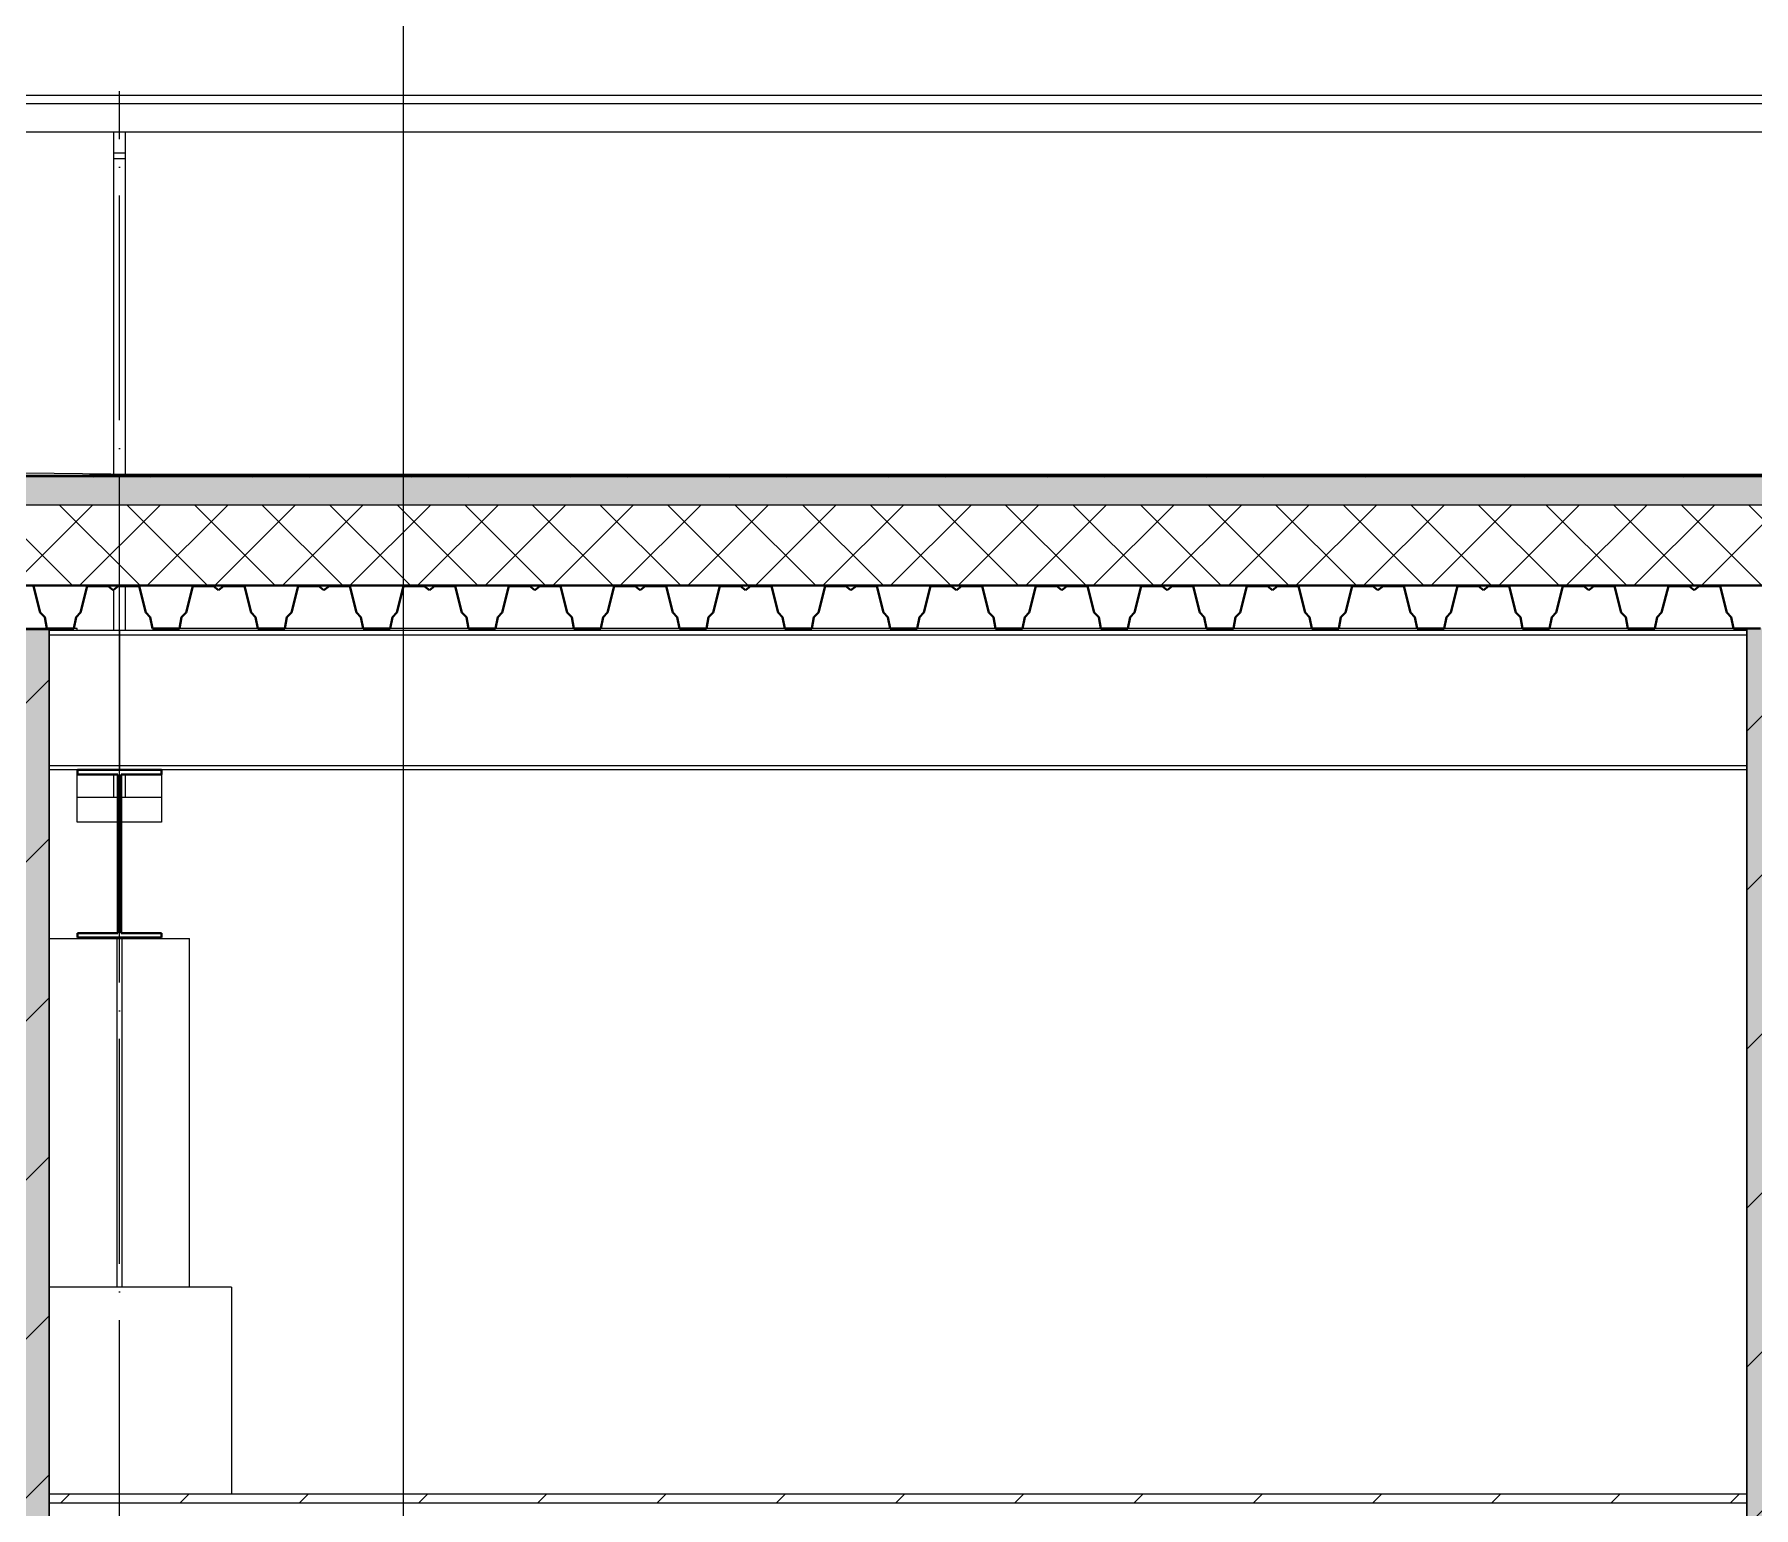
# Model space of a CAD drawing. Header units: millimetres. Extents: x -2951072 to 8268522, y -652067 to -630209.
# Drawn here: x 2668374 to 2671433, y -637212 to -634592 of the extents above; entities that cross this region are included whole.
import ezdxf

# ---------------------------------------------------------------- set-up
doc = ezdxf.new("R2010")
doc.units = ezdxf.units.MM
doc.header["$LTSCALE"] = 20
doc.linetypes.add('_ШПТ__20_т__2_5__Линия сетки', pattern=[25, 20, -2.5, 0, -2.5])
doc.linetypes.add('CENTER', pattern=[50.8, 31.75, -6.35, 6.35, -6.35])
doc.layers.add('ANNO-TEXT', color=251, linetype='Continuous')
for name, color, linetype, lineweight in [('Внутренние кромки', 7, 'Continuous', 18), ('Обобщенные модели', 7, 'Continuous', 18), ('Общие ребра', 7, 'Continuous', 18), ('ОСИ', 251, 'CENTER', 18), ('Перекрытия', 7, 'Continuous', 18), ('Стены', 7, 'Continuous', 18), ('Стены разрез', 7, 'Continuous', 30), ('Стены штриховка', 7, 'Continuous', 30), ('Типовые аннотации', 7, 'Continuous', 18)]:
    doc.layers.add(name, color=color, linetype=linetype, lineweight=lineweight)
for name, color, linetype, lineweight, true_color in [('Каркас несущий', 7, 'Continuous', 18, 0x800040), ('Крыши', 7, 'Continuous', 9, 0x004000), ('Несущие колонны', 7, 'Continuous', 18, 0x800040), ('Потолки', 7, 'Continuous', 9, 0x808000), ('Скрытые грани', 7, 'Continuous', 18, 0x800040)]:
    doc.layers.add(name, color=color, linetype=linetype, lineweight=lineweight, true_color=true_color)
pattern_1 = [(50, (2661175.67, -643812.97), (218.6212, -19.1268), [22.86, -251.46]), (355, (2661175.67, -643812.97), (-42.292, 229.2684), [18.288, -201.168]), (100.451, (2661193.9, -643814.56), (176.331, 210.1396), [19.428, -213.708]), (46.184, (2661175.67, -643752), (325.295, -50.4516), [34.29, -377.19]), (96.636, (2661202.78, -643756.2), (284.883, 296.913), [29.142, -320.562]), (351.184, (2661175.67, -643752), (284.886, 296.911), [27.432, -301.752]), (21, (2661206.15, -643767.25), (181.9375, -122.7183), [22.86, -251.46]), (326, (2661206.15, -643767.25), (74.1622, 221.026), [18.288, -201.168]), (71.451, (2661221.31, -643777.48), (256.1003, 98.3053), [19.428, -213.708]), (37.5, (2661175.67, -643812.97), (3.7064, 101.4659), [3.353, -195.377, 3.353, -200.863, -201.93]), (37.5, (2661175.67, -643812.97), (3.7064, 101.4659), [-402.946, 3.353, -198.577]), (7.5, (2661175.67, -643812.97), (80.1836, 120.2165), [3.353, -113.081, 3.353, -190.805, -76.962]), (7.5, (2661175.67, -643812.97), (80.1836, 120.2165), [-310.591, 3.353, -73.609]), (327.5, (2661107.7, -643812.97), (162.70865, -6.87497), [3.353, -72.847, 3.353, -234.391, -315.468]), (327.5, (2661107.7, -643812.97), (162.70865, -6.87497), [-313.944, 3.353, -312.115]), (317.5, (2661077.22, -643812.97), (177.7547, 30.5118), [3.353, -95.707, 3.353, -154.534, -224.028]), (317.5, (2661077.22, -643812.97), (177.7547, 30.5118), [-256.946, 3.353, -220.675])]
pattern_2 = [(45, (2661175.67, -643812.97), (-141.4214, 141.4214), [])]

# ---------------------------------------------------------------- blocks, each defined once
blk = doc.blocks.new('240_КолоннаНесущая_Двутавр_СТО АСЧМ 20-93 - 25К1-V2-_О__Р__1-1_')
at = {"layer": 'Несущие колонны', "color": 7}
for p, q in [((32875.5, 7920), (33124.5, 7920)), ((32875.5, 7300), (32875.5, 7920)), ((33124.5, 7300), (33124.5, 7920)), ((32875.5, 3771.9), (32875.5, 3773.4)), ((32875.5, 3690), (32875.5, 3765.3)), ((33124.5, 3772.2), (33124.5, 3774.1))]:
    blk.add_line(p, q, dxfattribs=at)
at = {"layer": 'Скрытые грани', "color": 7}
for p, q in [((32996, 7300), (32996, 7920)), ((33004, 7920), (33004, 7300)), ((32996, 3772.2), (32996, 3773.7)), ((32996, 3690), (32996, 3765.1)), ((33004, 3773.8), (33004, 3772.2)), ((33004, 3765.1), (33004, 3690))]:
    blk.add_line(p, q, dxfattribs=at)
blk = doc.blocks.new('250_Балка_Двутавр_ГОСТ Р 57837-2017 - 25Б1-1234981-_О__Р__1-1_')
at = {"layer": 'Каркас несущий', "color": 7}
for p, q in [((32999.5, 8468), (32875, 8468)), ((32999.5, 8460), (32875, 8460)), ((32999.5, 8468), (32999.5, 8460)), ((32999.5, 8460), (32999.5, 8228)), ((32875, 8228), (32999.5, 8228)), ((32999.5, 8228), (32999.5, 8220)), ((32925.5, 8220), (32875, 8220))]:
    blk.add_line(p, q, dxfattribs=at)
blk = doc.blocks.new('190_ФЭ_Парапет_Сэндвич - ФЭ-К1_150-1300843-_О__Р__1-1_')
at = {"layer": 'Обобщенные модели'}
for p, q in [((14950, 9420.1), (45050, 9420.1)), ((45050, 9405), (14950, 9405)), ((14950, 9355), (45050, 9355)), ((33010, 9317.1), (32990, 9317.1)), ((33010, 9307.1), (32990, 9307.1))]:
    blk.add_line(p, q, dxfattribs=at)
blk = doc.blocks.new('010_ФлажокПирогаКонструкции_ТиповАннот_ - Тип пола 8_2-1512675-_О__Р__1-1_')
at = {"layer": 'Типовые аннотации', "lineweight": 20}
blk.add_line((33505, 3500), (33505, 10000), dxfattribs=at)

msp = doc.modelspace()

# ---------------------------------------------------------------- hatches: boundary and pattern name
at = {"layer": 'Крыши'}
h = msp.add_hatch(dxfattribs=at)
h.set_pattern_fill('FP_10', style=0, pattern_type=2)
h.set_pattern_definition([(45, (2661175.67, -643812.97), (-70.7107, 70.7107), []), (135, (2661175.67, -643812.97), (-70.7107, -70.7107), [])])
h.paths.add_polyline_path([(2655875.3, -635379), (2680650.5, -635379), (2680650.5, -635377), (2650400.5, -635377), (2650400.5, -635379), (2655669.6, -635379)], flags=0)
h = msp.add_hatch(dxfattribs=at)
h.set_pattern_fill('FP_11', style=0, pattern_type=2)
h.set_pattern_definition([(0, (2661175.673, -643812.97), (71.437, 41.244), [47.625, -95.25]), (120, (2661175.673, -643812.97), (-71.43735, 41.24512), [47.625, -95.25]), (60, (2661175.673, -643812.97), (0.00065, 82.48912), [0, -95.25, 47.625, 0])])
h.paths.add_polyline_path([(2655875.3, -635429.1), (2680650.5, -635429.1), (2680650.5, -635379), (2650400.5, -635379), (2650400.5, -635429.1), (2655669.6, -635429.1)], flags=0)
h = msp.add_hatch(dxfattribs=at)
h.set_pattern_fill('FP_8', style=0, pattern_type=2)
h.set_pattern_definition([(45, (2661175.67, -643812.97), (-60.10408, 60.10408), []), (135, (2661175.67, -643812.97), (-60.10408, -60.10408), [])])
h.paths.add_polyline_path([(2650400.5, -635572.3), (2680650.5, -635572.3), (2680650.5, -635429.1), (2650400.5, -635429.1), (2650400.5, -635561.8)], flags=0)
at = {"layer": 'Потолки'}
h = msp.add_hatch(dxfattribs=at)
h.set_pattern_fill('FP_7', style=0, pattern_type=2)
h.set_pattern_definition([(45, (2661175.67, -643812.97), (-106.066, 106.066), [])])
h.paths.add_polyline_path([(2668400.5, -637204.2), (2671420.5, -637204.2), (2671420.5, -637188.2), (2668400.5, -637188.2)], flags=0)
at = {"layer": 'Стены штриховка', "lineweight": 9}
h = msp.add_hatch(dxfattribs=at)
h.set_pattern_fill('FP_2', color=256, style=0, pattern_type=2)
h.set_pattern_definition(pattern_1)
h.paths.add_polyline_path([(2668318.1, -640320.2), (2668400.5, -640320.2), (2668400.5, -635650.2), (2668250.5, -635650.2), (2668250.5, -640320.2)], flags=0)
h = msp.add_hatch(dxfattribs=at)
h.set_pattern_fill('FP_3', color=256, style=0, pattern_type=2)
h.set_pattern_definition(pattern_2)
h.paths.add_polyline_path([(2668318.1, -640320.2), (2668400.5, -640320.2), (2668400.5, -635650.2), (2668250.5, -635650.2), (2668250.5, -640320.2)], flags=0)
h = msp.add_hatch(dxfattribs=at)
h.set_pattern_fill('FP_2', color=256, style=0, pattern_type=2)
h.set_pattern_definition(pattern_1)
h.paths.add_polyline_path([(2671570.5, -640320.2), (2671570.5, -635648.3), (2671420.5, -635648.3), (2671420.5, -640320.2), (2671506, -640320.2)], flags=0)
h = msp.add_hatch(dxfattribs=at)
h.set_pattern_fill('FP_3', color=256, style=0, pattern_type=2)
h.set_pattern_definition(pattern_2)
h.paths.add_polyline_path([(2671570.5, -640320.2), (2671570.5, -635648.3), (2671420.5, -635648.3), (2671420.5, -640320.2), (2671506, -640320.2)], flags=0)

# ---------------------------------------------------------------- linework, layer by layer
at = {"layer": 'Внутренние кромки', "color": 7}
msp.add_line((2668761.6, -635377), (2665525.5, -635340.3), dxfattribs=at)
at = {"layer": 'Каркас несущий', "color": 7}
for p, q in [((2668526, -635660.2), (2668526, -635652.2)), ((2671420.5, -635652.2), (2668526, -635652.2)), ((2668526, -635892.2), (2668526, -635660.2)), ((2671420.5, -635660.2), (2668526, -635660.2)), ((2668526, -635900.2), (2668526, -635892.2)), ((2668526, -635892.2), (2671420.5, -635892.2)), ((2671420.5, -635900.2), (2668600, -635900.2))]:
    msp.add_line(p, q, dxfattribs=at)
at = {"layer": 'Каркас несущий', "color": 7, "lineweight": 40}
for p, q in [((2668600, -635900.2), (2668451, -635900.2)), ((2668451, -635900.2), (2668451, -635908.2)), ((2668451, -635908.2), (2668522.8, -635908.2)), ((2668522.8, -635908.2), (2668522.8, -636190.2)), ((2668528.3, -636190.2), (2668528.3, -635908.2)), ((2668528.3, -635908.2), (2668600, -635908.2)), ((2668600, -635908.2), (2668600, -635900.2)), ((2668522.8, -636190.2), (2668451, -636190.2)), ((2668451, -636190.2), (2668451, -636198.2)), ((2668451, -636198.2), (2668600, -636198.2)), ((2668600, -636190.2), (2668528.3, -636190.2)), ((2668600, -636198.2), (2668600, -636190.2))]:
    msp.add_line(p, q, dxfattribs=at)
at = {"layer": 'Крыши', "color": 7, "lineweight": 40}
for p, q in [((2680650.5, -635377), (2650400.5, -635377)), ((2650400.5, -635572.3), (2680650.5, -635572.3))]:
    msp.add_line(p, q, dxfattribs=at)
at = {"layer": 'Крыши', "color": 7}
msp.add_line((2668472.3, -635373.8), (2680650.5, -635373.8), dxfattribs=at)
at = {"layer": 'Общие ребра'}
for p, q in [((2680650.5, -635379), (2650400.5, -635379)), ((2680650.5, -635429.1), (2650400.5, -635429.1)), ((2671420.5, -637204.2), (2668400.5, -637204.2))]:
    msp.add_line(p, q, dxfattribs=at)
at = {"layer": 'ОСИ', "linetype": '_ШПТ__20_т__2_5__Линия сетки'}
msp.add_line((2668525.5, -646280.4), (2668525.5, -634693), dxfattribs=at)
at = {"layer": 'Перекрытия', "lineweight": 40}
for p, q in [((2668372.8, -635573.3), (2668384.6, -635620.3)), ((2668456.4, -635620.3), (2668468.3, -635573.3)), ((2668468.3, -635573.3), (2668505.3, -635573.3)), ((2668505.3, -635573.3), (2668514.3, -635580.3)), ((2668514.3, -635580.3), (2668523.3, -635573.3)), ((2668523.3, -635573.3), (2668560.3, -635573.3)), ((2668560.3, -635573.3), (2668572.1, -635620.3)), ((2668643.9, -635620.3), (2668655.8, -635573.3)), ((2668655.8, -635573.3), (2668692.8, -635573.3)), ((2668692.8, -635573.3), (2668701.8, -635580.3)), ((2668701.8, -635580.3), (2668710.8, -635573.3)), ((2668710.8, -635573.3), (2668747.8, -635573.3)), ((2668747.8, -635573.3), (2668759.6, -635620.3)), ((2668831.4, -635620.3), (2668843.3, -635573.3)), ((2668843.3, -635573.3), (2668880.3, -635573.3)), ((2668880.3, -635573.3), (2668889.3, -635580.3)), ((2668889.3, -635580.3), (2668898.3, -635573.3)), ((2668898.3, -635573.3), (2668935.3, -635573.3)), ((2668935.3, -635573.3), (2668947.1, -635620.3)), ((2669018.9, -635620.3), (2669030.8, -635573.3)), ((2669030.8, -635573.3), (2669067.8, -635573.3)), ((2669067.8, -635573.3), (2669076.8, -635580.3)), ((2669076.8, -635580.3), (2669085.8, -635573.3)), ((2669085.8, -635573.3), (2669122.8, -635573.3)), ((2669122.8, -635573.3), (2669134.6, -635620.3)), ((2669206.4, -635620.3), (2669218.3, -635573.3)), ((2669218.3, -635573.3), (2669255.3, -635573.3)), ((2669255.3, -635573.3), (2669264.3, -635580.3)), ((2669264.3, -635580.3), (2669273.3, -635573.3)), ((2669273.3, -635573.3), (2669310.3, -635573.3)), ((2669310.3, -635573.3), (2669322.1, -635620.3)), ((2669393.9, -635620.3), (2669405.8, -635573.3)), ((2669405.8, -635573.3), (2669442.8, -635573.3)), ((2669442.8, -635573.3), (2669451.8, -635580.3)), ((2669451.8, -635580.3), (2669460.8, -635573.3)), ((2669460.8, -635573.3), (2669497.8, -635573.3)), ((2669497.8, -635573.3), (2669509.6, -635620.3)), ((2669581.4, -635620.3), (2669593.3, -635573.3)), ((2669593.3, -635573.3), (2669630.3, -635573.3)), ((2669630.3, -635573.3), (2669639.3, -635580.3)), ((2669639.3, -635580.3), (2669648.3, -635573.3)), ((2669648.3, -635573.3), (2669685.3, -635573.3)), ((2669685.3, -635573.3), (2669697.1, -635620.3)), ((2669768.9, -635620.3), (2669780.8, -635573.3)), ((2669780.8, -635573.3), (2669817.8, -635573.3)), ((2669817.8, -635573.3), (2669826.8, -635580.3)), ((2669826.8, -635580.3), (2669835.8, -635573.3)), ((2669835.8, -635573.3), (2669872.8, -635573.3)), ((2669872.8, -635573.3), (2669884.6, -635620.3)), ((2669956.4, -635620.3), (2669968.3, -635573.3)), ((2669968.3, -635573.3), (2670005.3, -635573.3)), ((2670005.3, -635573.3), (2670014.3, -635580.3)), ((2670014.3, -635580.3), (2670023.3, -635573.3)), ((2670023.3, -635573.3), (2670060.3, -635573.3)), ((2670060.3, -635573.3), (2670072.1, -635620.3)), ((2670143.9, -635620.3), (2670155.8, -635573.3)), ((2670155.8, -635573.3), (2670192.8, -635573.3)), ((2670192.8, -635573.3), (2670201.8, -635580.3)), ((2670201.8, -635580.3), (2670210.8, -635573.3)), ((2670210.8, -635573.3), (2670247.8, -635573.3)), ((2670247.8, -635573.3), (2670259.6, -635620.3)), ((2670331.4, -635620.3), (2670343.3, -635573.3)), ((2670343.3, -635573.3), (2670380.3, -635573.3)), ((2670380.3, -635573.3), (2670389.3, -635580.3)), ((2670389.3, -635580.3), (2670398.3, -635573.3)), ((2670398.3, -635573.3), (2670435.3, -635573.3)), ((2670435.3, -635573.3), (2670447.1, -635620.3)), ((2670518.9, -635620.3), (2670530.8, -635573.3)), ((2670530.8, -635573.3), (2670567.8, -635573.3)), ((2670567.8, -635573.3), (2670576.8, -635580.3)), ((2670576.8, -635580.3), (2670585.8, -635573.3)), ((2670585.8, -635573.3), (2670622.8, -635573.3)), ((2670622.8, -635573.3), (2670634.6, -635620.3)), ((2670706.4, -635620.3), (2670718.3, -635573.3)), ((2670718.3, -635573.3), (2670755.3, -635573.3)), ((2670755.3, -635573.3), (2670764.3, -635580.3)), ((2670764.3, -635580.3), (2670773.3, -635573.3)), ((2670773.3, -635573.3), (2670810.3, -635573.3)), ((2670810.3, -635573.3), (2670822.1, -635620.3)), ((2670893.9, -635620.3), (2670905.8, -635573.3)), ((2670905.8, -635573.3), (2670942.8, -635573.3)), ((2670942.8, -635573.3), (2670951.8, -635580.3)), ((2670951.8, -635580.3), (2670960.8, -635573.3)), ((2670960.8, -635573.3), (2670997.8, -635573.3)), ((2670997.8, -635573.3), (2671009.6, -635620.3)), ((2671081.4, -635620.3), (2671093.3, -635573.3)), ((2671093.3, -635573.3), (2671130.3, -635573.3)), ((2671130.3, -635573.3), (2671139.3, -635580.3)), ((2671139.3, -635580.3), (2671148.3, -635573.3)), ((2671148.3, -635573.3), (2671185.3, -635573.3)), ((2671185.3, -635573.3), (2671197.1, -635620.3)), ((2671268.9, -635620.3), (2671280.8, -635573.3)), ((2671280.8, -635573.3), (2671317.8, -635573.3)), ((2671317.8, -635573.3), (2671326.8, -635580.3)), ((2671326.8, -635580.3), (2671335.8, -635573.3)), ((2671335.8, -635573.3), (2671372.8, -635573.3)), ((2671372.8, -635573.3), (2671384.6, -635620.3)), ((2668384.6, -635620.3), (2668392.6, -635628.3)), ((2668448.4, -635628.3), (2668456.4, -635620.3)), ((2668572.1, -635620.3), (2668580.1, -635628.3)), ((2668635.9, -635628.3), (2668643.9, -635620.3)), ((2668759.6, -635620.3), (2668767.6, -635628.3)), ((2668823.4, -635628.3), (2668831.4, -635620.3)), ((2668947.1, -635620.3), (2668955.1, -635628.3)), ((2669010.9, -635628.3), (2669018.9, -635620.3)), ((2669134.6, -635620.3), (2669142.6, -635628.3)), ((2669198.4, -635628.3), (2669206.4, -635620.3)), ((2669322.1, -635620.3), (2669330.1, -635628.3)), ((2669385.9, -635628.3), (2669393.9, -635620.3)), ((2669509.6, -635620.3), (2669517.6, -635628.3)), ((2669573.4, -635628.3), (2669581.4, -635620.3)), ((2669697.1, -635620.3), (2669705.1, -635628.3)), ((2669760.9, -635628.3), (2669768.9, -635620.3)), ((2669884.6, -635620.3), (2669892.6, -635628.3)), ((2669948.4, -635628.3), (2669956.4, -635620.3)), ((2670072.1, -635620.3), (2670080.1, -635628.3)), ((2670135.9, -635628.3), (2670143.9, -635620.3)), ((2670259.6, -635620.3), (2670267.6, -635628.3)), ((2670323.4, -635628.3), (2670331.4, -635620.3)), ((2670447.1, -635620.3), (2670455.1, -635628.3)), ((2670510.9, -635628.3), (2670518.9, -635620.3)), ((2670634.6, -635620.3), (2670642.6, -635628.3)), ((2670698.4, -635628.3), (2670706.4, -635620.3)), ((2670822.1, -635620.3), (2670830.1, -635628.3)), ((2670885.9, -635628.3), (2670893.9, -635620.3)), ((2671009.6, -635620.3), (2671017.6, -635628.3)), ((2671073.4, -635628.3), (2671081.4, -635620.3)), ((2671197.1, -635620.3), (2671205.1, -635628.3)), ((2671260.9, -635628.3), (2671268.9, -635620.3)), ((2671384.6, -635620.3), (2671392.6, -635628.3)), ((2668392.6, -635628.3), (2668396.5, -635648.3)), ((2668396.5, -635648.3), (2668444.5, -635648.3)), ((2668444.5, -635648.3), (2668448.4, -635628.3)), ((2668580.1, -635628.3), (2668584, -635648.3)), ((2668584, -635648.3), (2668632, -635648.3)), ((2668632, -635648.3), (2668635.9, -635628.3)), ((2668767.6, -635628.3), (2668771.5, -635648.3)), ((2668771.5, -635648.3), (2668819.5, -635648.3)), ((2668819.5, -635648.3), (2668823.4, -635628.3)), ((2668955.1, -635628.3), (2668959, -635648.3)), ((2668959, -635648.3), (2669007, -635648.3)), ((2669007, -635648.3), (2669010.9, -635628.3)), ((2669142.6, -635628.3), (2669146.5, -635648.3)), ((2669146.5, -635648.3), (2669194.5, -635648.3)), ((2669194.5, -635648.3), (2669198.4, -635628.3)), ((2669330.1, -635628.3), (2669334, -635648.3)), ((2669334, -635648.3), (2669382, -635648.3)), ((2669382, -635648.3), (2669385.9, -635628.3)), ((2669517.6, -635628.3), (2669521.5, -635648.3)), ((2669521.5, -635648.3), (2669569.5, -635648.3)), ((2669569.5, -635648.3), (2669573.4, -635628.3)), ((2669705.1, -635628.3), (2669709, -635648.3)), ((2669709, -635648.3), (2669757, -635648.3)), ((2669757, -635648.3), (2669760.9, -635628.3)), ((2669892.6, -635628.3), (2669896.5, -635648.3)), ((2669896.5, -635648.3), (2669944.5, -635648.3)), ((2669944.5, -635648.3), (2669948.4, -635628.3)), ((2670080.1, -635628.3), (2670084, -635648.3)), ((2670084, -635648.3), (2670132, -635648.3)), ((2670132, -635648.3), (2670135.9, -635628.3)), ((2670267.6, -635628.3), (2670271.5, -635648.3)), ((2670271.5, -635648.3), (2670319.5, -635648.3)), ((2670319.5, -635648.3), (2670323.4, -635628.3)), ((2670455.1, -635628.3), (2670459, -635648.3)), ((2670459, -635648.3), (2670507, -635648.3)), ((2670507, -635648.3), (2670510.9, -635628.3)), ((2670642.6, -635628.3), (2670646.5, -635648.3)), ((2670646.5, -635648.3), (2670694.5, -635648.3)), ((2670694.5, -635648.3), (2670698.4, -635628.3)), ((2670830.1, -635628.3), (2670834, -635648.3)), ((2670834, -635648.3), (2670882, -635648.3)), ((2670882, -635648.3), (2670885.9, -635628.3)), ((2671017.6, -635628.3), (2671021.5, -635648.3)), ((2671021.5, -635648.3), (2671069.5, -635648.3)), ((2671069.5, -635648.3), (2671073.4, -635628.3)), ((2671205.1, -635628.3), (2671209, -635648.3)), ((2671209, -635648.3), (2671257, -635648.3)), ((2671257, -635648.3), (2671260.9, -635628.3)), ((2671392.6, -635628.3), (2671396.5, -635648.3)), ((2671396.5, -635648.3), (2671444.5, -635648.3))]:
    msp.add_line(p, q, dxfattribs=at)
at = {"layer": 'Потолки', "color": 7, "lineweight": 18}
msp.add_line((2671420.5, -637188.2), (2668400.5, -637188.2), dxfattribs=at)
at = {"layer": 'Стены'}
for p, q in [((2668515.5, -635374.2), (2668515.5, -634765.2)), ((2668535.5, -634765.2), (2668535.5, -635374.5)), ((2668515.5, -635652.2), (2668515.5, -635579.3)), ((2668535.5, -635573.1), (2668535.5, -635652.2)), ((2668396.5, -635648.3), (2668257, -635648.3)), ((2668450.5, -635648.3), (2668444.5, -635648.3)), ((2668450.5, -635652.2), (2668450.5, -635648.3)), ((2668600.5, -635648.3), (2668600.5, -635652.2)), ((2668771.5, -635648.3), (2668632, -635648.3)), ((2668959, -635648.3), (2668819.5, -635648.3)), ((2669146.5, -635648.3), (2669007, -635648.3)), ((2669334, -635648.3), (2669194.5, -635648.3)), ((2669521.5, -635648.3), (2669382, -635648.3)), ((2669709, -635648.3), (2669569.5, -635648.3)), ((2669896.5, -635648.3), (2669757.8, -635648.3)), ((2670084, -635648.3), (2669944.5, -635648.3)), ((2670271.5, -635648.3), (2670132, -635648.3)), ((2670459, -635648.3), (2670319.5, -635648.3)), ((2670646.5, -635648.3), (2670507, -635648.3)), ((2670834, -635648.3), (2670694.5, -635648.3)), ((2671021.5, -635648.3), (2670882, -635648.3)), ((2671209, -635648.3), (2671069.5, -635648.3)), ((2671396.5, -635648.3), (2671257, -635648.3)), ((2668450.5, -635993.3), (2668450.5, -635900.2)), ((2668515.5, -635949.2), (2668515.5, -635908.2)), ((2668535.5, -635908.2), (2668535.5, -635949.2)), ((2668600.5, -635900.2), (2668600.5, -635993.3)), ((2668522.8, -635949.2), (2668450.5, -635949.2)), ((2668600.5, -635949.2), (2668528.3, -635949.2)), ((2668522.8, -635993.3), (2668450.5, -635993.3)), ((2668600.5, -635993.3), (2668528.3, -635993.3)), ((2668725, -636820.2), (2668400.5, -636820.2)), ((2668725, -636820.2), (2668725, -637188.2))]:
    msp.add_line(p, q, dxfattribs=at)
at = {"layer": 'Стены разрез'}
for p, q in [((2668400.5, -635650.2), (2668250.5, -635650.2)), ((2668400.5, -640220.2), (2668400.5, -635650.2)), ((2671420.5, -635648.3), (2671420.5, -640220.2))]:
    msp.add_line(p, q, dxfattribs=at)

# ---------------------------------------------------------------- block references
at = {"layer": 'ANNO-TEXT', "color": 7, "lineweight": 0}
msp.add_blockref('010_ФлажокПирогаКонструкции_ТиповАннот_ - Тип пола 8_2-1512675-_О__Р__1-1_', (2635525.5, -644120.2), dxfattribs=at)
at = {"layer": 'Каркас несущий', "color": 7}
msp.add_blockref('250_Балка_Двутавр_ГОСТ Р 57837-2017 - 25Б1-1234981-_О__Р__1-1_', (2635525.5, -644120.2), dxfattribs=at)
at = {"layer": 'Несущие колонны', "color": 7}
msp.add_blockref('240_КолоннаНесущая_Двутавр_СТО АСЧМ 20-93 - 25К1-V2-_О__Р__1-1_', (2635525.5, -644120.2), dxfattribs=at)
at = {"layer": 'Обобщенные модели'}
msp.add_blockref('190_ФЭ_Парапет_Сэндвич - ФЭ-К1_150-1300843-_О__Р__1-1_', (2635525.5, -644120.2), dxfattribs=at)

doc.saveas('drawing.dxf')
